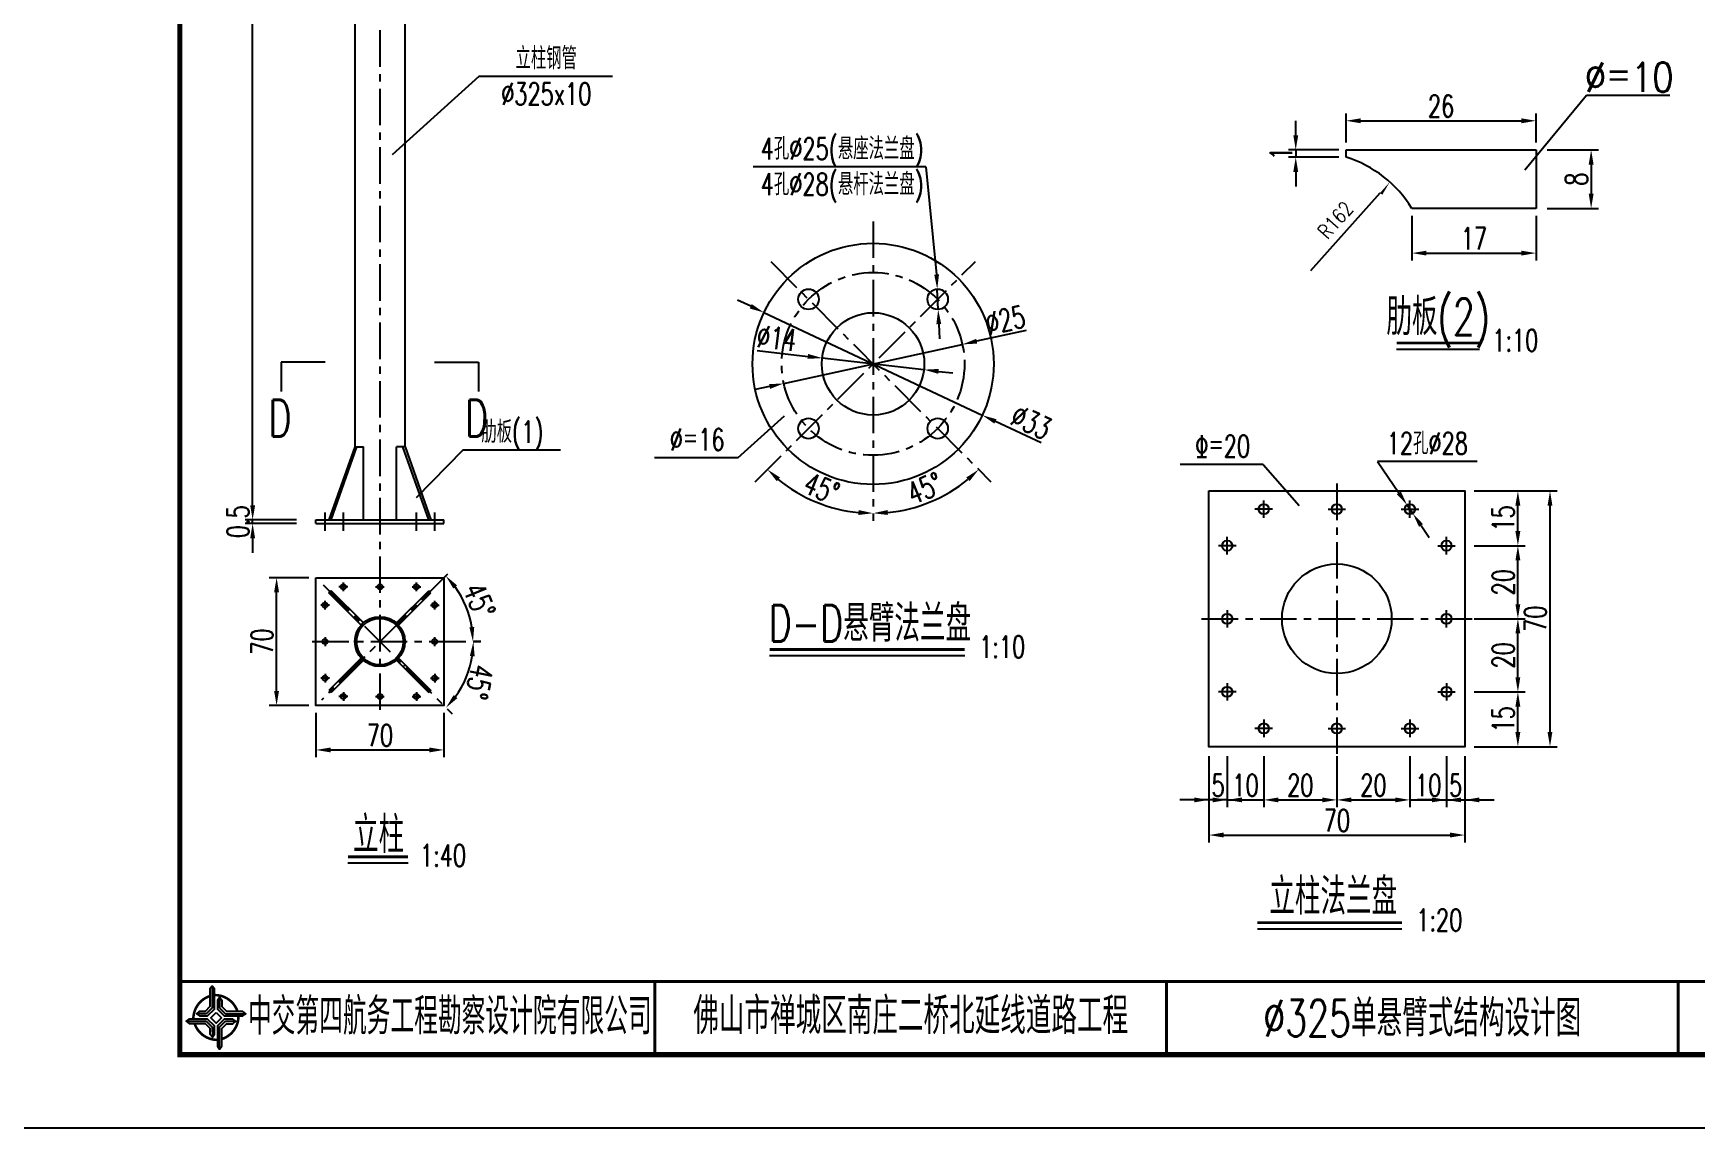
# Model space of a CAD drawing. Extents: x 4349 to 271026, y -15323 to -8945.
# Drawn here: x 4936.9 to 5164.3, y -9659.9 to -9510.1 of the extents above; entities that cross this region are included whole.
import ezdxf
from ezdxf.enums import TextEntityAlignment as Align

# ---------------------------------------------------------------- set-up
doc = ezdxf.new("R2010")
doc.units = 0
doc.header["$LTSCALE"] = 2
doc.header["$PDMODE"] = 32
doc.header["$PDSIZE"] = 0.3
doc.linetypes.add('CENTERX2', pattern=[4, 2.5, -0.5, 0.5, -0.5])
doc.layers.get('0').update_dxf_attribs({"linetype": 'CONTINUOUS'})
doc.layers.get('DEFPOINTS').update_dxf_attribs({"linetype": 'CONTINUOUS'})
for name, color, linetype in [('中线', 2, 'CENTERX2'), ('图框', 7, 'CONTINUOUS'), ('尺寸标注', 4, 'CONTINUOUS'), ('文字', 7, 'CONTINUOUS'), ('文字符号', 7, 'CONTINUOUS'), ('结构1', 1, 'CONTINUOUS'), ('结构2', 7, 'CONTINUOUS')]:
    doc.layers.add(name, color=color, linetype=linetype)
doc.styles.get("Standard").update_dxf_attribs({"font": 'simplex1.shx', "width": 0.7, "bigfont": 'hztxt.shx'})
doc.styles.add('TEXT', font='romans__.shx', dxfattribs={"width": 0.8, "bigfont": 'hztxt.shx'})
doc.dimstyles.new('1：10', dxfattribs={"dimtxt": 3, "dimasz": 2, "dimexe": 1, "dimexo": 1, "dimgap": 0.5, "dimtad": 1, "dimrnd": 0.0095, "dimdsep": 46, "dimtxsty": 'Standard', "dimcen": 0.09, "dimclrd": 256, "dimclre": 256, "dimadec": 0, "dimazin": 0, "dimtfac": 1, "dimtix": 1, "dimtmove": 2, "dimatfit": 3, "dimfxl": 0, "dimtolj": 1, "dimtzin": 0, "dimarcsym": 0})
doc.dimstyles.new('1：20', dxfattribs={"dimtxt": 3, "dimasz": 2, "dimexe": 1, "dimexo": 1, "dimgap": 0.5, "dimtad": 1, "dimlfac": 2, "dimrnd": 0.0095, "dimdsep": 46, "dimtxsty": 'Standard', "dimcen": 0.09, "dimclrd": 256, "dimclre": 256, "dimclrt": 256, "dimadec": 0, "dimazin": 0, "dimtfac": 1, "dimtix": 1, "dimtmove": 2, "dimatfit": 3, "dimfxl": 0, "dimtolj": 1, "dimtzin": 0, "dimarcsym": 0})

# ---------------------------------------------------------------- blocks, each defined once
blk = doc.blocks.new('series')
at = {"width": 0.75}
for tag, height, p in [('页码', 4, (-35, -19)), ('图名', 5, (-220, -282)), ('图号', 5, (-20, -282))]:
    blk.add_attdef(tag, text='', height=height, dxfattribs=at).set_placement(p, align=Align.MIDDLE_CENTER)
blk = doc.blocks.new('tb')
at = {"lineweight": -3}
h = blk.add_hatch(color=256, dxfattribs=at)
h.paths.add_polyline_path([(-1.23, -0.13), (-3.78, -0.14), (-4.14, -0.41), (-1.4, -0.44), (-0.56, -1.24), (-0.54, -2.62), (-0.27, -2.2), (-0.26, -1.06)])
h.paths.add_polyline_path([(0.13, -1.08), (0.14, -3.86), (0.41, -4.26), (0.44, -1.24), (1.25, -0.43), (2.66, -0.43), (2.26, -0.16), (1.07, -0.15)])
h.paths.add_polyline_path([(1.08, 0.3), (3.62, 0.3), (4.02, 0.56), (1.25, 0.57), (0.43, 1.39), (0.43, 2.8), (0.16, 2.41), (0.15, 1.24)])
h.paths.add_polyline_path([(-0.28, 1.21), (-0.28, 3.99), (-0.56, 4.39), (-0.57, 1.41), (-1.38, 0.6), (-2.74, 0.56), (-2.33, 0.3), (-1.2, 0.29)])
for p, q in [((-0.56, 4.39), (-0.57, 1.41)), ((0.43, 2.8), (0.43, 1.39)), ((-1.38, 0.6), (-2.74, 0.56)), ((-0.57, 1.41), (-1.38, 0.6)), ((0.43, 1.39), (1.25, 0.57)), ((1.25, 0.57), (4.02, 0.56)), ((-4.14, -0.41), (-1.4, -0.44)), ((-1.4, -0.44), (-0.56, -1.24)), ((-0.56, -1.24), (-0.54, -2.62)), ((0.41, -4.26), (0.44, -1.24)), ((0.44, -1.24), (1.25, -0.43)), ((1.25, -0.43), (2.66, -0.43))]:
    blk.add_line(p, q, dxfattribs=at)
at = {"lineweight": -3, "const_width": 0.35, "flags": 128}
for points in [[(-0.9, 3.02, 0.324167), (-3.16, -0.14)], [(2.88, 0.92, 0.324403), (-0.24, 3.15)], [(0.75, -2.86, 0.325418), (3.02, 0.26)], [(-2.98, -0.76, 0.322976), (0.14, -2.98)]]:
    blk.add_lwpolyline(points, format="xyb", dxfattribs=at)
at = {"lineweight": -3, "flags": 128}
for points in [[(-0.9, 3.99), (-0.9, 1.58), (-1.53, 0.91), (-2.34, 0.91), (-2.74, 0.56), (-2.33, 0.3), (-1.2, 0.29), (-0.28, 1.21), (-0.28, 3.99), (-0.56, 4.39)], [(3.62, 0.92), (1.43, 0.92), (0.77, 1.54), (0.77, 2.38), (0.43, 2.8), (0.16, 2.41), (0.15, 1.24), (1.08, 0.3), (3.62, 0.3), (4.02, 0.56)], [(-0.04, 0.77), (0.68, 0.04), (-0.04, -0.69), (-0.77, 0.05)], [(-3.73, -0.76), (-1.54, -0.76), (-0.89, -1.39), (-0.89, -2.21), (-0.54, -2.62), (-0.27, -2.2), (-0.26, -1.06), (-1.23, -0.13), (-3.78, -0.14), (-4.14, -0.41)], [(0.75, -3.85), (0.75, -1.43), (1.4, -0.78), (2.26, -0.78), (2.66, -0.43), (2.26, -0.16), (1.07, -0.15), (0.13, -1.08), (0.14, -3.86), (0.41, -4.26)]]:
    blk.add_lwpolyline(points, close=True, dxfattribs=at)
blk = doc.blocks.new('*D193')
at = {"layer": 'DEFPOINTS', "color": 0, "linetype": 'Continuous'}
for p in [(5036.85, -9548.33), (5066.71, -9562.38)]:
    blk.add_point(p, dxfattribs=at)
at = {"layer": '尺寸标注', "linetype": 'Continuous', "lineweight": -2}
for p, q in [((5035.04, -9547.48), (5033.23, -9546.63)), ((5036.85, -9548.33), (5066.71, -9562.38)), ((5074.78, -9566.18), (5068.52, -9563.23))]:
    blk.add_line(p, q, dxfattribs=at)
at = {"layer": '尺寸标注', "linetype": 'Continuous'}
for points in [[(5035.18, -9547.18), (5034.9, -9547.78), (5036.85, -9548.33)], [(5068.66, -9562.93), (5068.38, -9563.53), (5066.71, -9562.38)]]:
    blk.add_solid(points, dxfattribs=at)
at = {"layer": '尺寸标注', "color": 0, "linetype": 'Continuous', "insert": (5073.41, -9563.32), "char_height": 3, "attachment_point": 5, "rotation": 334.8082}
blk.add_mtext('\\A1;∅33', dxfattribs=at)
blk = doc.blocks.new('*D194')
at = {"layer": 'DEFPOINTS', "color": 0, "linetype": 'Continuous'}
for p in [(5063.99, -9552.69), (5039.57, -9558.03)]:
    blk.add_point(p, dxfattribs=at)
at = {"layer": '尺寸标注', "linetype": 'Continuous', "lineweight": -2}
for p, q in [((5072.71, -9550.78), (5065.95, -9552.26)), ((5039.57, -9558.03), (5063.99, -9552.69)), ((5037.62, -9558.45), (5035.66, -9558.88))]:
    blk.add_line(p, q, dxfattribs=at)
at = {"layer": '尺寸标注', "linetype": 'Continuous'}
for points in [[(5065.88, -9551.93), (5066.02, -9552.58), (5063.99, -9552.69)], [(5037.55, -9558.13), (5037.69, -9558.78), (5039.57, -9558.03)]]:
    blk.add_solid(points, dxfattribs=at)
at = {"layer": '尺寸标注', "color": 0, "linetype": 'Continuous', "insert": (5069.88, -9549.35), "char_height": 3, "attachment_point": 5, "rotation": 12.336}
blk.add_mtext('\\A1;∅25', dxfattribs=at)
blk = doc.blocks.new('*D195')
at = {"layer": 'DEFPOINTS', "color": 0, "linetype": 'Continuous'}
for p in [(5044.83, -9554.56), (5058.74, -9556.15)]:
    blk.add_point(p, dxfattribs=at)
at = {"layer": '尺寸标注', "linetype": 'Continuous', "lineweight": -2}
for p, q in [((5035.9, -9553.54), (5042.84, -9554.33)), ((5058.74, -9556.15), (5044.83, -9554.56)), ((5060.72, -9556.38), (5062.71, -9556.6))]:
    blk.add_line(p, q, dxfattribs=at)
at = {"layer": '尺寸标注', "linetype": 'Continuous'}
for points in [[(5042.88, -9554), (5042.8, -9554.67), (5044.83, -9554.56)], [(5060.76, -9556.05), (5060.69, -9556.71), (5058.74, -9556.15)]]:
    blk.add_solid(points, dxfattribs=at)
at = {"layer": '尺寸标注', "color": 0, "linetype": 'Continuous', "insert": (5038.6, -9551.84), "char_height": 3, "attachment_point": 5, "rotation": 353.4851}
blk.add_mtext('\\A1;∅14', dxfattribs=at)
blk = doc.blocks.new('*D196')
at = {"layer": 'DEFPOINTS', "color": 0, "linetype": 'Continuous'}
for p in [(5051.78, -9535.86), (5037.78, -9541.35), (5067.9, -9571.48), (5051.78, -9576.86), (5057.07, -9575.1)]:
    blk.add_point(p, dxfattribs=at)
at = {"layer": '尺寸标注', "linetype": 'Continuous', "lineweight": -2}
blk.add_arc((5051.78, -9555.36), 20.44, 275.6095, 309.3905, dxfattribs=at)
at = {"layer": '尺寸标注', "linetype": 'Continuous'}
for points in [[(5064.53, -9570.9), (5064.98, -9571.4), (5066.23, -9569.81)], [(5053.8, -9576.03), (5053.76, -9575.36), (5051.78, -9575.79)]]:
    blk.add_solid(points, dxfattribs=at)
at = {"layer": '尺寸标注', "color": 0, "linetype": 'Continuous', "insert": (5058.84, -9572.39), "char_height": 3, "attachment_point": 5, "rotation": 22.5}
blk.add_mtext('\\A1;45°', dxfattribs=at)
blk = doc.blocks.new('*D197')
at = {"layer": 'DEFPOINTS', "color": 0, "linetype": 'Continuous'}
for p in [(5051.78, -9535.86), (5065.78, -9541.35), (5035.66, -9571.48), (5041.56, -9573.05), (5051.78, -9576.86)]:
    blk.add_point(p, dxfattribs=at)
at = {"layer": '尺寸标注', "linetype": 'Continuous', "lineweight": -2}
blk.add_arc((5051.78, -9555.36), 20.44, 230.6095, 264.3905, dxfattribs=at)
at = {"layer": '尺寸标注', "linetype": 'Continuous'}
for points in [[(5038.59, -9571.4), (5039.04, -9570.9), (5037.33, -9569.81)], [(5049.8, -9575.36), (5049.77, -9576.03), (5051.78, -9575.79)]]:
    blk.add_solid(points, dxfattribs=at)
at = {"layer": '尺寸标注', "color": 0, "linetype": 'Continuous', "insert": (5044.73, -9572.39), "char_height": 3, "attachment_point": 5, "rotation": 337.5}
blk.add_mtext('\\A1;45°', dxfattribs=at)
blk = doc.blocks.new('*D198')
at = {"layer": 'DEFPOINTS', "color": 0, "linetype": 'Continuous'}
for p in [(5097.74, -9600.24), (5100.24, -9600.24), (5097.74, -9615.02)]:
    blk.add_point(p, dxfattribs=at)
at = {"layer": '尺寸标注', "linetype": 'Continuous', "lineweight": -2}
for p, q in [((5097.74, -9609.02), (5097.74, -9616.02)), ((5100.24, -9609.02), (5100.24, -9616.02)), ((5095.74, -9615.02), (5093.74, -9615.02)), ((5100.24, -9615.02), (5097.74, -9615.02)), ((5102.24, -9615.02), (5104.24, -9615.02))]:
    blk.add_line(p, q, dxfattribs=at)
at = {"layer": '尺寸标注', "linetype": 'Continuous'}
for points in [[(5095.74, -9614.69), (5095.74, -9615.35), (5097.74, -9615.02)], [(5102.24, -9614.69), (5102.24, -9615.35), (5100.24, -9615.02)]]:
    blk.add_solid(points, dxfattribs=at)
at = {"layer": '尺寸标注', "linetype": 'Continuous', "insert": (5098.99, -9613.02), "char_height": 3, "attachment_point": 5}
blk.add_mtext('\\A1;5', dxfattribs=at)
blk = doc.blocks.new('*D199')
at = {"layer": 'DEFPOINTS', "color": 0, "linetype": 'Continuous'}
for p in [(5100.24, -9600.24), (5105.24, -9605.24), (5105.24, -9615.02)]:
    blk.add_point(p, dxfattribs=at)
at = {"layer": '尺寸标注', "linetype": 'Continuous', "lineweight": -2}
for p, q in [((5100.24, -9609.02), (5100.24, -9616.02)), ((5105.24, -9609.02), (5105.24, -9616.02)), ((5098.24, -9615.02), (5096.24, -9615.02)), ((5100.24, -9615.02), (5105.24, -9615.02)), ((5107.24, -9615.02), (5109.24, -9615.02))]:
    blk.add_line(p, q, dxfattribs=at)
at = {"layer": '尺寸标注', "linetype": 'Continuous'}
for points in [[(5098.24, -9614.69), (5098.24, -9615.35), (5100.24, -9615.02)], [(5107.24, -9614.69), (5107.24, -9615.35), (5105.24, -9615.02)]]:
    blk.add_solid(points, dxfattribs=at)
at = {"layer": '尺寸标注', "linetype": 'Continuous', "insert": (5102.74, -9613.02), "char_height": 3, "attachment_point": 5}
blk.add_mtext('\\A1;10', dxfattribs=at)
blk = doc.blocks.new('*D200')
at = {"layer": 'DEFPOINTS', "color": 0, "linetype": 'Continuous'}
for p in [(5105.24, -9605.24), (5115.24, -9605.24), (5115.24, -9615.02)]:
    blk.add_point(p, dxfattribs=at)
at = {"layer": '尺寸标注', "linetype": 'Continuous', "lineweight": -2}
for p, q in [((5105.24, -9609.02), (5105.24, -9616.02)), ((5115.24, -9609.02), (5115.24, -9616.02)), ((5107.24, -9615.02), (5113.24, -9615.02))]:
    blk.add_line(p, q, dxfattribs=at)
at = {"layer": '尺寸标注', "linetype": 'Continuous'}
for points in [[(5107.24, -9614.69), (5107.24, -9615.35), (5105.24, -9615.02)], [(5113.24, -9614.69), (5113.24, -9615.35), (5115.24, -9615.02)]]:
    blk.add_solid(points, dxfattribs=at)
at = {"layer": '尺寸标注', "linetype": 'Continuous', "insert": (5110.24, -9613.02), "char_height": 3, "attachment_point": 5}
blk.add_mtext('\\A1;20', dxfattribs=at)
blk = doc.blocks.new('*D201')
at = {"layer": 'DEFPOINTS', "color": 0, "linetype": 'Continuous'}
for p in [(5115.24, -9605.24), (5125.24, -9605.24), (5125.24, -9615.02)]:
    blk.add_point(p, dxfattribs=at)
at = {"layer": '尺寸标注', "linetype": 'Continuous', "lineweight": -2}
for p, q in [((5115.24, -9609.02), (5115.24, -9616.02)), ((5125.24, -9609.02), (5125.24, -9616.02)), ((5117.24, -9615.02), (5123.24, -9615.02))]:
    blk.add_line(p, q, dxfattribs=at)
at = {"layer": '尺寸标注', "linetype": 'Continuous'}
for points in [[(5117.24, -9614.69), (5117.24, -9615.35), (5115.24, -9615.02)], [(5123.24, -9614.69), (5123.24, -9615.35), (5125.24, -9615.02)]]:
    blk.add_solid(points, dxfattribs=at)
at = {"layer": '尺寸标注', "linetype": 'Continuous', "insert": (5120.24, -9613.02), "char_height": 3, "attachment_point": 5}
blk.add_mtext('\\A1;20', dxfattribs=at)
blk = doc.blocks.new('*D202')
at = {"layer": 'DEFPOINTS', "color": 0, "linetype": 'Continuous'}
for p in [(5130.24, -9600.24), (5125.24, -9605.24), (5130.24, -9615.02)]:
    blk.add_point(p, dxfattribs=at)
at = {"layer": '尺寸标注', "linetype": 'Continuous', "lineweight": -2}
for p, q in [((5125.24, -9609.02), (5125.24, -9616.02)), ((5130.24, -9609.02), (5130.24, -9616.02)), ((5123.24, -9615.02), (5121.24, -9615.02)), ((5125.24, -9615.02), (5130.24, -9615.02)), ((5132.24, -9615.02), (5134.24, -9615.02))]:
    blk.add_line(p, q, dxfattribs=at)
at = {"layer": '尺寸标注', "linetype": 'Continuous'}
for points in [[(5123.24, -9614.69), (5123.24, -9615.35), (5125.24, -9615.02)], [(5132.24, -9614.69), (5132.24, -9615.35), (5130.24, -9615.02)]]:
    blk.add_solid(points, dxfattribs=at)
at = {"layer": '尺寸标注', "linetype": 'Continuous', "insert": (5127.74, -9613.02), "char_height": 3, "attachment_point": 5}
blk.add_mtext('\\A1;10', dxfattribs=at)
blk = doc.blocks.new('*D203')
at = {"layer": 'DEFPOINTS', "color": 0, "linetype": 'Continuous'}
for p in [(5130.24, -9600.24), (5132.74, -9600.24), (5132.74, -9615.02)]:
    blk.add_point(p, dxfattribs=at)
at = {"layer": '尺寸标注', "linetype": 'Continuous', "lineweight": -2}
for p, q in [((5130.24, -9609.02), (5130.24, -9616.02)), ((5132.74, -9609.02), (5132.74, -9616.02)), ((5128.24, -9615.02), (5126.24, -9615.02)), ((5130.24, -9615.02), (5132.74, -9615.02)), ((5134.74, -9615.02), (5136.74, -9615.02))]:
    blk.add_line(p, q, dxfattribs=at)
at = {"layer": '尺寸标注', "linetype": 'Continuous'}
for points in [[(5128.24, -9614.69), (5128.24, -9615.35), (5130.24, -9615.02)], [(5134.74, -9614.69), (5134.74, -9615.35), (5132.74, -9615.02)]]:
    blk.add_solid(points, dxfattribs=at)
at = {"layer": '尺寸标注', "linetype": 'Continuous', "insert": (5131.49, -9613.02), "char_height": 3, "attachment_point": 5}
blk.add_mtext('\\A1;5', dxfattribs=at)
blk = doc.blocks.new('*D204')
at = {"layer": 'DEFPOINTS', "color": 0, "linetype": 'Continuous'}
for p in [(5097.74, -9607.74), (5132.74, -9607.74), (5132.74, -9619.83)]:
    blk.add_point(p, dxfattribs=at)
at = {"layer": '尺寸标注', "linetype": 'Continuous', "lineweight": -2}
for p, q in [((5097.74, -9613.83), (5097.74, -9620.83)), ((5132.74, -9613.83), (5132.74, -9620.83)), ((5099.74, -9619.83), (5130.74, -9619.83))]:
    blk.add_line(p, q, dxfattribs=at)
at = {"layer": '尺寸标注', "linetype": 'Continuous'}
for points in [[(5099.74, -9619.49), (5099.74, -9620.16), (5097.74, -9619.83)], [(5130.74, -9619.49), (5130.74, -9620.16), (5132.74, -9619.83)]]:
    blk.add_solid(points, dxfattribs=at)
at = {"layer": '尺寸标注', "linetype": 'Continuous', "insert": (5115.24, -9617.83), "char_height": 3, "attachment_point": 5}
blk.add_mtext('\\A1;70', dxfattribs=at)
blk = doc.blocks.new('*D205')
at = {"layer": 'DEFPOINTS', "color": 0, "linetype": 'Continuous'}
for p in [(5130.24, -9600.24), (5140.01, -9600.24), (5132.74, -9607.74)]:
    blk.add_point(p, dxfattribs=at)
at = {"layer": '尺寸标注', "linetype": 'Continuous', "lineweight": -2}
for p, q in [((5134.01, -9600.24), (5141.01, -9600.24)), ((5140.01, -9605.74), (5140.01, -9602.24)), ((5134.01, -9607.74), (5141.01, -9607.74))]:
    blk.add_line(p, q, dxfattribs=at)
at = {"layer": '尺寸标注', "linetype": 'Continuous'}
for points in [[(5139.67, -9602.24), (5140.34, -9602.24), (5140.01, -9600.24)], [(5139.67, -9605.74), (5140.34, -9605.74), (5140.01, -9607.74)]]:
    blk.add_solid(points, dxfattribs=at)
at = {"layer": '尺寸标注', "linetype": 'Continuous', "insert": (5138.01, -9603.99), "char_height": 3, "attachment_point": 5, "rotation": 90}
blk.add_mtext('\\A1;15', dxfattribs=at)
blk = doc.blocks.new('*D206')
at = {"layer": 'DEFPOINTS', "color": 0, "linetype": 'Continuous'}
for p in [(5130.24, -9590.24), (5140.01, -9590.24), (5130.24, -9600.24)]:
    blk.add_point(p, dxfattribs=at)
at = {"layer": '尺寸标注', "linetype": 'Continuous', "lineweight": -2}
for p, q in [((5134.01, -9590.24), (5141.01, -9590.24)), ((5140.01, -9598.24), (5140.01, -9592.24)), ((5134.01, -9600.24), (5141.01, -9600.24))]:
    blk.add_line(p, q, dxfattribs=at)
at = {"layer": '尺寸标注', "linetype": 'Continuous'}
for points in [[(5139.67, -9592.24), (5140.34, -9592.24), (5140.01, -9590.24)], [(5139.67, -9598.24), (5140.34, -9598.24), (5140.01, -9600.24)]]:
    blk.add_solid(points, dxfattribs=at)
at = {"layer": '尺寸标注', "linetype": 'Continuous', "insert": (5138.01, -9595.24), "char_height": 3, "attachment_point": 5, "rotation": 90}
blk.add_mtext('\\A1;20', dxfattribs=at)
blk = doc.blocks.new('*D207')
at = {"layer": 'DEFPOINTS', "color": 0, "linetype": 'Continuous'}
for p in [(5130.24, -9580.24), (5140.01, -9580.24), (5130.24, -9590.24)]:
    blk.add_point(p, dxfattribs=at)
at = {"layer": '尺寸标注', "linetype": 'Continuous', "lineweight": -2}
for p, q in [((5134.01, -9580.24), (5141.01, -9580.24)), ((5140.01, -9588.24), (5140.01, -9582.24)), ((5134.01, -9590.24), (5141.01, -9590.24))]:
    blk.add_line(p, q, dxfattribs=at)
at = {"layer": '尺寸标注', "linetype": 'Continuous'}
for points in [[(5139.67, -9582.24), (5140.34, -9582.24), (5140.01, -9580.24)], [(5139.67, -9588.24), (5140.34, -9588.24), (5140.01, -9590.24)]]:
    blk.add_solid(points, dxfattribs=at)
at = {"layer": '尺寸标注', "linetype": 'Continuous', "insert": (5138.01, -9585.24), "char_height": 3, "attachment_point": 5, "rotation": 90}
blk.add_mtext('\\A1;20', dxfattribs=at)
blk = doc.blocks.new('*D208')
at = {"layer": 'DEFPOINTS', "color": 0, "linetype": 'Continuous'}
for p in [(5130.24, -9572.74), (5140.01, -9572.74), (5130.24, -9580.24)]:
    blk.add_point(p, dxfattribs=at)
at = {"layer": '尺寸标注', "linetype": 'Continuous', "lineweight": -2}
for p, q in [((5134.01, -9572.74), (5141.01, -9572.74)), ((5140.01, -9578.24), (5140.01, -9574.74)), ((5134.01, -9580.24), (5141.01, -9580.24))]:
    blk.add_line(p, q, dxfattribs=at)
at = {"layer": '尺寸标注', "linetype": 'Continuous'}
for points in [[(5139.67, -9574.74), (5140.34, -9574.74), (5140.01, -9572.74)], [(5139.67, -9578.24), (5140.34, -9578.24), (5140.01, -9580.24)]]:
    blk.add_solid(points, dxfattribs=at)
at = {"layer": '尺寸标注', "linetype": 'Continuous', "insert": (5138.01, -9576.49), "char_height": 3, "attachment_point": 5, "rotation": 90}
blk.add_mtext('\\A1;15', dxfattribs=at)
blk = doc.blocks.new('*D209')
at = {"layer": 'DEFPOINTS', "color": 0, "linetype": 'Continuous'}
for p in [(5132.74, -9572.74), (5132.74, -9607.74), (5144.4, -9607.74)]:
    blk.add_point(p, dxfattribs=at)
at = {"layer": '尺寸标注', "linetype": 'Continuous', "lineweight": -2}
for p, q in [((5138.4, -9572.74), (5145.4, -9572.74)), ((5144.4, -9574.74), (5144.4, -9605.74)), ((5138.4, -9607.74), (5145.4, -9607.74))]:
    blk.add_line(p, q, dxfattribs=at)
at = {"layer": '尺寸标注', "linetype": 'Continuous'}
for points in [[(5144.07, -9574.74), (5144.73, -9574.74), (5144.4, -9572.74)], [(5144.07, -9605.74), (5144.73, -9605.74), (5144.4, -9607.74)]]:
    blk.add_solid(points, dxfattribs=at)
at = {"layer": '尺寸标注', "linetype": 'Continuous', "insert": (5142.4, -9590.24), "char_height": 3, "attachment_point": 5, "rotation": 90}
blk.add_mtext('\\A1;70', dxfattribs=at)
blk = doc.blocks.new('*D210')
at = {"layer": 'DEFPOINTS', "color": 0, "linetype": 'Continuous'}
for p in [(4975.55, -9602.11), (4993.05, -9602.11), (4993.05, -9608.18)]:
    blk.add_point(p, dxfattribs=at)
at = {"layer": '尺寸标注', "linetype": 'Continuous', "lineweight": -2}
for p, q in [((4975.55, -9603.11), (4975.55, -9609.18)), ((4993.05, -9603.11), (4993.05, -9609.18)), ((4977.55, -9608.18), (4991.05, -9608.18))]:
    blk.add_line(p, q, dxfattribs=at)
at = {"layer": '尺寸标注', "linetype": 'Continuous'}
for points in [[(4977.55, -9607.85), (4977.55, -9608.52), (4975.55, -9608.18)], [(4991.05, -9607.85), (4991.05, -9608.52), (4993.05, -9608.18)]]:
    blk.add_solid(points, dxfattribs=at)
at = {"layer": '尺寸标注', "color": 0, "linetype": 'Continuous', "insert": (4984.3, -9606.18), "char_height": 3, "attachment_point": 5}
blk.add_mtext('\\A1;70', dxfattribs=at)
blk = doc.blocks.new('*D211')
at = {"layer": 'DEFPOINTS', "color": 0, "linetype": 'Continuous'}
for p in [(4970.16, -9584.61), (4975.55, -9584.61), (4975.55, -9602.11)]:
    blk.add_point(p, dxfattribs=at)
at = {"layer": '尺寸标注', "linetype": 'Continuous', "lineweight": -2}
for p, q in [((4974.55, -9584.61), (4969.16, -9584.61)), ((4970.16, -9600.11), (4970.16, -9586.61)), ((4974.55, -9602.11), (4969.16, -9602.11))]:
    blk.add_line(p, q, dxfattribs=at)
at = {"layer": '尺寸标注', "linetype": 'Continuous'}
for points in [[(4969.82, -9586.61), (4970.49, -9586.61), (4970.16, -9584.61)], [(4969.82, -9600.11), (4970.49, -9600.11), (4970.16, -9602.11)]]:
    blk.add_solid(points, dxfattribs=at)
at = {"layer": '尺寸标注', "color": 0, "linetype": 'Continuous', "insert": (4968.16, -9593.36), "char_height": 3, "attachment_point": 5, "rotation": 90}
blk.add_mtext('\\A1;70', dxfattribs=at)
blk = doc.blocks.new('*D212')
at = {"layer": 'DEFPOINTS', "color": 0, "linetype": 'Continuous'}
for p in [(4966.88, -9576.71), (4975.55, -9576.71), (4975.55, -9577.21)]:
    blk.add_point(p, dxfattribs=at)
at = {"layer": '尺寸标注', "linetype": 'Continuous', "lineweight": -2}
for p, q in [((4966.88, -9574.71), (4966.88, -9572.71)), ((4972.88, -9576.71), (4965.88, -9576.71)), ((4966.88, -9577.21), (4966.88, -9576.71)), ((4972.88, -9577.21), (4965.88, -9577.21)), ((4966.88, -9579.21), (4966.88, -9581.21))]:
    blk.add_line(p, q, dxfattribs=at)
at = {"layer": '尺寸标注', "linetype": 'Continuous'}
for points in [[(4966.55, -9574.71), (4967.22, -9574.71), (4966.88, -9576.71)], [(4966.55, -9579.21), (4967.22, -9579.21), (4966.88, -9577.21)]]:
    blk.add_solid(points, dxfattribs=at)
at = {"layer": '尺寸标注', "color": 0, "linetype": 'Continuous', "insert": (4964.88, -9576.96), "char_height": 3, "attachment_point": 5, "rotation": 90}
blk.add_mtext('\\A1;0.5', dxfattribs=at)
blk = doc.blocks.new('*D213')
at = {"layer": 'DEFPOINTS', "color": 0, "linetype": 'Continuous'}
for p in [(4966.88, -9394.21), (4980.88, -9394.21), (4966.88, -9576.71)]:
    blk.add_point(p, dxfattribs=at)
at = {"layer": '尺寸标注', "linetype": 'Continuous', "lineweight": -2}
for p, q in [((4972.88, -9394.21), (4965.88, -9394.21)), ((4966.88, -9574.71), (4966.88, -9396.21)), ((4966.88, -9576.71), (4965.88, -9576.71))]:
    blk.add_line(p, q, dxfattribs=at)
at = {"layer": '尺寸标注', "linetype": 'Continuous'}
for points in [[(4966.55, -9396.21), (4967.22, -9396.21), (4966.88, -9394.21)], [(4966.55, -9574.71), (4967.22, -9574.71), (4966.88, -9576.71)]]:
    blk.add_solid(points, dxfattribs=at)
at = {"layer": '尺寸标注', "color": 0, "linetype": 'Continuous', "insert": (4964.88, -9485.46), "char_height": 3, "attachment_point": 5, "rotation": 90}
blk.add_mtext('\\A1;H', dxfattribs=at)
blk = doc.blocks.new('DIM')
at = {"color": 4}
blk.add_lwpolyline([(-1, -0.1, 0.2, 0, 0), (0, 0, 0, 0, 0)], format="xyseb", dxfattribs=at)
blk = doc.blocks.new('*D177')
at = {"layer": 'DEFPOINTS', "color": 0, "linetype": 'Continuous'}
for p in [(5142.5, -9522.09), (5116.5, -9526.08), (5142.5, -9526.08)]:
    blk.add_point(p, dxfattribs=at)
at = {"layer": '尺寸标注', "linetype": 'Continuous', "lineweight": -2}
for p, q in [((5116.5, -9525.08), (5116.5, -9521.09)), ((5118.5, -9522.09), (5140.5, -9522.09)), ((5142.5, -9525.08), (5142.5, -9521.09))]:
    blk.add_line(p, q, dxfattribs=at)
at = {"layer": '尺寸标注', "linetype": 'Continuous'}
for points in [[(5118.5, -9521.76), (5118.5, -9522.43), (5116.5, -9522.09)], [(5140.5, -9521.76), (5140.5, -9522.43), (5142.5, -9522.09)]]:
    blk.add_solid(points, dxfattribs=at)
at = {"layer": '尺寸标注', "color": 0, "linetype": 'Continuous', "insert": (5129.5, -9520.09), "char_height": 3, "attachment_point": 5}
blk.add_mtext('\\A1;26', dxfattribs=at)
blk = doc.blocks.new('*D178')
at = {"layer": 'DEFPOINTS', "color": 0, "linetype": 'Continuous'}
for p in [(5142.5, -9526.08), (5142.5, -9534.08), (5150.03, -9534.08)]:
    blk.add_point(p, dxfattribs=at)
at = {"layer": '尺寸标注', "linetype": 'Continuous', "lineweight": -2}
for p, q in [((5144.03, -9526.08), (5151.03, -9526.08)), ((5150.03, -9528.08), (5150.03, -9532.08)), ((5144.03, -9534.08), (5151.03, -9534.08))]:
    blk.add_line(p, q, dxfattribs=at)
at = {"layer": '尺寸标注', "linetype": 'Continuous'}
for points in [[(5149.7, -9528.08), (5150.37, -9528.08), (5150.03, -9526.08)], [(5149.7, -9532.08), (5150.37, -9532.08), (5150.03, -9534.08)]]:
    blk.add_solid(points, dxfattribs=at)
at = {"layer": '尺寸标注', "color": 0, "linetype": 'Continuous', "insert": (5148.03, -9530.08), "char_height": 3, "attachment_point": 5, "rotation": 90}
blk.add_mtext('\\A1;8', dxfattribs=at)
blk = doc.blocks.new('*D179')
at = {"layer": 'DEFPOINTS', "color": 0, "linetype": 'Continuous'}
for p in [(5125.5, -9534.08), (5142.5, -9534.08), (5142.5, -9540.2)]:
    blk.add_point(p, dxfattribs=at)
at = {"layer": '尺寸标注', "linetype": 'Continuous', "lineweight": -2}
for p, q in [((5125.5, -9535.08), (5125.5, -9541.2)), ((5142.5, -9535.08), (5142.5, -9541.2)), ((5127.5, -9540.2), (5140.5, -9540.2))]:
    blk.add_line(p, q, dxfattribs=at)
at = {"layer": '尺寸标注', "linetype": 'Continuous'}
for points in [[(5127.5, -9539.87), (5127.5, -9540.53), (5125.5, -9540.2)], [(5140.5, -9539.87), (5140.5, -9540.53), (5142.5, -9540.2)]]:
    blk.add_solid(points, dxfattribs=at)
at = {"layer": '尺寸标注', "color": 0, "linetype": 'Continuous', "insert": (5134, -9538.2), "char_height": 3, "attachment_point": 5}
blk.add_mtext('\\A1;17', dxfattribs=at)
blk = doc.blocks.new('*D180')
at = {"layer": 'DEFPOINTS', "color": 0, "linetype": 'Continuous'}
for p in [(5116.5, -9526.08), (5109.61, -9527.08), (5116.5, -9527.08)]:
    blk.add_point(p, dxfattribs=at)
at = {"layer": '尺寸标注', "linetype": 'Continuous', "lineweight": -2}
for p, q in [((5109.61, -9524.08), (5109.61, -9522.08)), ((5115.5, -9526.08), (5108.61, -9526.08)), ((5109.61, -9526.08), (5109.61, -9527.08)), ((5115.5, -9527.08), (5108.61, -9527.08)), ((5109.61, -9529.08), (5109.61, -9531.08))]:
    blk.add_line(p, q, dxfattribs=at)
at = {"layer": '尺寸标注', "linetype": 'Continuous'}
for points in [[(5109.28, -9524.08), (5109.95, -9524.08), (5109.61, -9526.08)], [(5109.28, -9529.08), (5109.95, -9529.08), (5109.61, -9527.08)]]:
    blk.add_solid(points, dxfattribs=at)
at = {"layer": '尺寸标注', "color": 0, "linetype": 'Continuous', "insert": (5107.61, -9526.58), "char_height": 3, "attachment_point": 5, "rotation": 90}
blk.add_mtext('\\A1;1', dxfattribs=at)
blk = doc.blocks.new('12345')
at = {"layer": '图框'}
blk.add_lwpolyline([(4926.93, -9362.88), (4926.93, -9065.88), (4506.93, -9065.88), (4506.93, -9362.88)], close=True, dxfattribs=at)

msp = doc.modelspace()

# ---------------------------------------------------------------- linework, layer by layer
at = {"layer": '中线'}
for p, q in [((4984.29655, -9389.70759), (4984.29655, -9603.62622)), ((5051.78232, -9535.85571), (5051.78232, -9576.85571)), ((5035.66028, -9571.47774), (5065.78303, -9541.35499)), ((5037.7816, -9541.35499), (5067.90435, -9571.47774)), ((5115.23685, -9571.73604), (5115.23685, -9608.73604)), ((5105.23685, -9576.43724), (5105.23685, -9574.03484)), ((5125.23685, -9576.43724), (5125.23685, -9574.03484)), ((4976.79655, -9578.20806), (4976.79655, -9575.70806)), ((4979.29655, -9578.20806), (4979.29655, -9575.70806)), ((4989.29655, -9578.20806), (4989.29655, -9575.70806)), ((4991.79655, -9578.20806), (4991.79655, -9575.70806)), ((5106.43805, -9575.23604), (5104.03565, -9575.23604)), ((5114.03565, -9575.23604), (5116.43805, -9575.23604)), ((5124.03565, -9575.23604), (5126.43805, -9575.23604)), ((5100.23685, -9581.43724), (5100.23685, -9579.03484)), ((5130.23685, -9581.43724), (5130.23685, -9579.03484)), ((5101.43805, -9580.23604), (5099.03565, -9580.23604)), ((5129.03565, -9580.23604), (5131.43805, -9580.23604)), ((4993.52877, -9584.13036), (4976.28602, -9601.37311)), ((4976.51838, -9585.5844), (4994.19605, -9603.26207)), ((4979.89715, -9585.86257), (4978.69595, -9585.86257)), ((4979.29655, -9586.46317), (4979.29655, -9585.26197)), ((4983.69595, -9585.86257), (4984.89715, -9585.86257)), ((4988.69595, -9585.86257), (4989.89715, -9585.86257)), ((4989.29655, -9586.46317), (4989.29655, -9585.26197)), ((4977.39715, -9588.36257), (4976.19595, -9588.36257)), ((4976.79655, -9588.96317), (4976.79655, -9587.76197)), ((4991.19595, -9588.36257), (4992.39715, -9588.36257)), ((4991.79655, -9588.96317), (4991.79655, -9587.76197)), ((5096.73685, -9590.23604), (5133.73685, -9590.23604)), ((5100.23685, -9589.03484), (5100.23685, -9591.43724)), ((5130.23685, -9591.43724), (5130.23685, -9589.03484)), ((4976.79655, -9592.76197), (4976.79655, -9593.96317)), ((4991.79655, -9593.96317), (4991.79655, -9592.76197)), ((4975.04655, -9593.36257), (4998.54655, -9593.36257)), ((4977.39715, -9598.36257), (4976.19595, -9598.36257)), ((4976.79655, -9597.76197), (4976.79655, -9598.96317)), ((4991.19595, -9598.36257), (4992.39715, -9598.36257)), ((4991.79655, -9597.76197), (4991.79655, -9598.96317)), ((5100.23685, -9599.03484), (5100.23685, -9601.43724)), ((5130.23685, -9599.03484), (5130.23685, -9601.43724)), ((4979.89715, -9600.86257), (4978.69595, -9600.86257)), ((4979.29655, -9600.26197), (4979.29655, -9601.46317)), ((4983.69595, -9600.86257), (4984.89715, -9600.86257)), ((4988.69595, -9600.86257), (4989.89715, -9600.86257)), ((4989.29655, -9600.26197), (4989.29655, -9601.46317)), ((5101.43805, -9600.23604), (5099.03565, -9600.23604)), ((5129.03565, -9600.23604), (5131.43805, -9600.23604)), ((5105.23685, -9604.03484), (5105.23685, -9606.43724)), ((5125.23685, -9604.03484), (5125.23685, -9606.43724)), ((5106.43805, -9605.23604), (5104.03565, -9605.23604)), ((5114.03565, -9605.23604), (5116.43805, -9605.23604)), ((5124.03565, -9605.23604), (5126.43805, -9605.23604))]:
    msp.add_line(p, q, dxfattribs=at)
msp.add_circle((5051.78232, -9555.35571), 12.5, dxfattribs=at)
at = {"layer": '图框'}
for points, const_width in [([(5336.92857, -9372.88068), (4956.92857, -9372.88068), (4956.92858, -9649.88068), (5336.92858, -9649.88068), (5336.92857, -9372.88068)], 0.7), ([(4956.92858, -9639.88068), (5336.92858, -9639.88068)], 0.4), ([(5021.92858, -9639.88068), (5021.92858, -9649.88068)], 0.4), ([(5091.92858, -9649.88068), (5091.92858, -9639.88068)], 0.4), ([(5161.92858, -9649.88068), (5161.92858, -9639.88068)], 0.4)]:
    msp.add_lwpolyline(points, dxfattribs=dict(at, const_width=const_width))
at = {"layer": '尺寸标注', "color": 2}
for p, q in [((4997.81463, -9516.03786), (4985.98412, -9526.74674)), ((5016.10435, -9516.03786), (4997.81463, -9516.03786)), ((5058.9995, -9528.40577), (5035.34758, -9528.40577)), ((5058.9995, -9528.40577), (5060.47032, -9543.12022))]:
    msp.add_line(p, q, dxfattribs=at)
at = {"layer": '尺寸标注'}
msp.add_line((5111.6809, -9542.55719), (5121.15067, -9531.95532), dxfattribs=at)
at = {"layer": '尺寸标注', "linetype": 'Continuous'}
for p, q in [((5060.68326, -9547.91549), (5060.55905, -9545.11825)), ((5060.77199, -9549.91352), (5060.86071, -9551.91156)), ((5120.81363, -9568.72652), (5123.71938, -9573.00282)), ((5125.63027, -9575.81502), (5124.84343, -9574.65705)), ((5126.75432, -9577.46926), (5127.87838, -9579.12349)), ((4998.08603, -9593.36257), (4997.08603, -9593.36257))]:
    msp.add_line(p, q, dxfattribs=at)
for radius, start, end in [(12.73318, 9.0087209, 35.9912791), (12.78948, 323.9689844, 351.0310156)]:
    msp.add_arc((4984.29655, -9593.36257), radius, start, end, dxfattribs=at)
for points in [[(5060.80333, -9543.10543), (5060.13732, -9543.13501), (5060.55905, -9545.11825)], [(5061.10499, -9549.89874), (5060.43898, -9549.92831), (5060.68326, -9547.91549)], [(5123.99508, -9572.81547), (5123.44367, -9573.19016), (5124.84343, -9574.65705)], [(5127.03003, -9577.28191), (5126.47862, -9577.6566), (5125.63027, -9575.81502)], [(4994.34557, -9586.09623), (4994.85254, -9585.6633), (4993.30027, -9584.35885)], [(4997.20497, -9591.34257), (4996.54036, -9591.39493), (4997.02973, -9593.36257)], [(4996.59734, -9595.33039), (4997.26197, -9595.38251), (4997.08603, -9593.36257)], [(4994.8928, -9601.10219), (4994.38598, -9600.66909), (4993.34008, -9602.4061)]]:
    msp.add_solid(points, dxfattribs=at)
at = {"layer": '文字'}
for p, q in [((5123.41804, -9553.32761), (5134.73374, -9553.32761)), ((5037.61624, -9595.25891), (5064.32118, -9595.25891)), ((4979.91972, -9623.61972), (4988.15584, -9623.61972)), ((5104.37313, -9632.64338), (5124.13361, -9632.64338))]:
    msp.add_line(p, q, dxfattribs=at)
at = {"layer": '文字', "const_width": 0.4}
for points in [[(5123.41804, -9552.50342), (5134.73374, -9552.50342)], [(5037.61624, -9594.43471), (5064.32118, -9594.43471)], [(4979.91972, -9622.79553), (4988.15584, -9622.79553)], [(5104.37313, -9631.81919), (5124.13361, -9631.81919)]]:
    msp.add_lwpolyline(points, dxfattribs=at)
at = {"layer": '文字符号'}
for p, q in [((5149.40987, -9518.62793), (5140.94282, -9528.85378)), ((5160.79261, -9518.62793), (5149.40987, -9518.62793)), ((5033.25881, -9568.217), (5039.63763, -9562.46595)), ((4995.62279, -9567.1509), (4989.26712, -9573.68593)), ((5008.99599, -9567.1509), (4995.62279, -9567.1509)), ((5033.25881, -9568.217), (5021.87607, -9568.217)), ((5105.16422, -9569.11774), (5093.78147, -9569.11774)), ((5105.16422, -9569.11774), (5110.06592, -9574.75262)), ((5134.44476, -9568.72652), (5120.81363, -9568.72652))]:
    msp.add_line(p, q, dxfattribs=at)
at = {"layer": '结构1'}
for p, q in [((4980.88405, -9441.45806), (4980.88405, -9566.70806)), ((4987.70905, -9441.45806), (4987.70905, -9566.70806)), ((5116.49976, -9527.07527), (5116.49976, -9526.07527)), ((5116.49976, -9526.07527), (5142.49976, -9526.07527)), ((5142.49976, -9526.07527), (5142.49976, -9534.07527)), ((5142.49976, -9534.07527), (5125.49976, -9534.07527)), ((4980.85891, -9566.70806), (4977.32338, -9576.70806)), ((4977.60622, -9576.70806), (4981.14175, -9566.70806)), ((4980.85891, -9566.70806), (4982.02912, -9566.70806)), ((4982.02912, -9576.70806), (4982.02912, -9566.70806)), ((4987.73419, -9566.70806), (4986.56399, -9566.70806)), ((4986.56399, -9576.70806), (4986.56399, -9566.70806)), ((4990.98689, -9576.70806), (4987.45135, -9566.70806)), ((4987.73419, -9566.70806), (4991.26973, -9576.70806)), ((4975.54655, -9577.20806), (4975.54655, -9576.70806)), ((4975.54655, -9576.70806), (4993.04655, -9576.70806)), ((4993.04655, -9577.20806), (4993.04655, -9576.70806)), ((4975.54655, -9577.20806), (4993.04655, -9577.20806))]:
    msp.add_line(p, q, dxfattribs=at)
for points in [[(5097.73685, -9572.73604), (5132.73685, -9572.73604), (5132.73685, -9607.73604), (5097.73685, -9607.73604)], [(4975.54655, -9584.61257), (4993.04655, -9584.61257), (4993.04655, -9602.11257), (4975.54655, -9602.11257)]]:
    msp.add_lwpolyline(points, close=True, dxfattribs=at)
for centre, radius in [((5051.78232, -9555.35571), 16.5), ((5051.78232, -9555.35571), 7), ((5115.23685, -9590.23604), 7.5)]:
    msp.add_circle(centre, radius, dxfattribs=at)
msp.add_arc((5111.69011, -9542.54483), 16.2, 31.5210776, 72.7289551, dxfattribs=at)
at = {"layer": '结构2', "color": 1}
for p, q in [((4970.80565, -9555.13316), (4970.80565, -9559.13316)), ((4997.78745, -9555.13316), (4997.78745, -9559.13316))]:
    msp.add_line(p, q, dxfattribs=at)
at = {"layer": '结构2'}
for p, q in [((4976.80565, -9555.13316), (4970.80565, -9555.13316)), ((4991.78745, -9555.13316), (4997.78745, -9555.13316)), ((4977.32338, -9586.67224), (4977.60622, -9586.3894)), ((4981.74628, -9591.09514), (4977.32338, -9586.67224)), ((4982.02912, -9590.8123), (4977.60622, -9586.3894)), ((4986.56399, -9590.8123), (4990.98689, -9586.3894)), ((4986.84683, -9591.09514), (4991.26973, -9586.67224)), ((4991.26973, -9586.67224), (4990.98689, -9586.3894)), ((4980.85891, -9590.20777), (4981.14175, -9589.92493)), ((4987.73419, -9590.20777), (4987.45135, -9589.92493)), ((4981.74628, -9595.63001), (4977.32338, -9600.05291)), ((4982.02912, -9595.91285), (4977.60622, -9600.33575)), ((4980.85891, -9596.51737), (4981.14175, -9596.80022)), ((4986.56399, -9595.91285), (4990.98689, -9600.33575)), ((4986.84683, -9595.63001), (4991.26973, -9600.05291)), ((4987.73419, -9596.51737), (4987.45135, -9596.80022)), ((4977.32338, -9600.05291), (4977.60622, -9600.33575)), ((4991.26973, -9600.05291), (4990.98689, -9600.33575))]:
    msp.add_line(p, q, dxfattribs=at)
for centre, radius in [((5042.94348, -9546.51687), 1.4), ((5060.62115, -9546.51687), 1.4), ((5042.94348, -9564.19454), 1.4), ((5060.62115, -9564.19454), 1.4), ((5105.23685, -9575.23604), 0.7), ((5115.23685, -9575.23604), 0.7), ((5125.23685, -9575.23604), 0.7), ((5100.23685, -9580.23604), 0.7), ((5130.23685, -9580.23604), 0.7), ((4979.29655, -9585.86257), 0.35), ((4984.29655, -9585.86257), 0.35), ((4989.29655, -9585.86257), 0.35), ((4976.79655, -9588.36257), 0.35), ((4991.79655, -9588.36257), 0.35), ((4984.29655, -9593.36257), 3.4125), ((4984.29655, -9593.36257), 3.1875), ((5100.23685, -9590.23604), 0.7), ((5130.23685, -9590.23604), 0.7), ((4976.79655, -9593.36257), 0.35), ((4991.79655, -9593.36257), 0.35), ((4976.79655, -9598.36257), 0.35), ((4991.79655, -9598.36257), 0.35), ((5100.23685, -9600.23604), 0.7), ((5130.23685, -9600.23604), 0.7), ((4979.29655, -9600.86257), 0.35), ((4984.29655, -9600.86257), 0.35), ((4989.29655, -9600.86257), 0.35), ((5105.23685, -9605.23604), 0.7), ((5115.23685, -9605.23604), 0.7), ((5125.23685, -9605.23604), 0.7)]:
    msp.add_circle(centre, radius, dxfattribs=at)

# ---------------------------------------------------------------- block references
at = {"layer": '图框', "linetype": 'Continuous'}
msp.add_blockref('12345', (420, -297), dxfattribs=at)
at = {"layer": '图框'}
ref = msp.add_blockref('series', (5346.92858, -9362.88068), dxfattribs=at)
ref.add_attrib('图名', '%%C325单悬臂式结构设计图', dxfattribs={"layer": '0', "height": 5, "width": 0.7}).set_placement((5126.92858, -9644.88068), align=Align.MIDDLE_CENTER)
at = {"layer": '图框', "lineweight": -3}
msp.add_blockref('tb', (4961.92431, -9644.87535), dxfattribs=at)
at = {"layer": '尺寸标注', "xscale": 1.999999999999559, "yscale": 2, "zscale": 2, "rotation": 48.22822842879825}
msp.add_blockref('DIM', (5122.483, -9530.46371), dxfattribs=at)

# ---------------------------------------------------------------- texts
at = {"layer": '图框'}
for s, width, p in [('中交第四航务工程勘察设计院有限公司', 0.65, (4993.85942, -9644.63224)), ('佛山市禅城区南庄二桥北延线道路工程', 0.7, (5056.92858, -9644.56598))]:
    msp.add_text(s, height=5, dxfattribs=dict(at, width=width)).set_placement(p, align=Align.MIDDLE_CENTER)
at = {"layer": '尺寸标注', "color": 7, "insert": (5115.05419, -9535.65688), "char_height": 2, "attachment_point": 5, "rotation": 48.2282284, "style": 'TEXT'}
msp.add_mtext('R162', dxfattribs=at)
at = {"layer": '尺寸标注', "linetype": 'Continuous', "char_height": 3, "attachment_point": 5}
for insert, rotation in [((4997.90824, -9587.72443), 292.5), ((4997.88005, -9598.88703), 258.022488)]:
    msp.add_mtext('\\A1;45°', dxfattribs=dict(at, insert=insert, rotation=rotation))
at = {"layer": '文字'}
for s, height, width, p in [('立柱钢管', 3, 0.7, (5007.05733, -9513.53786)), ('%%C＝10', 4, 0.85, (5155.23973, -9516.12793)), ('%%C325x10', 3, 0.7, (5007.05733, -9518.41056)), ('4孔%%c25(悬座法兰盘)', 3, 0.7, (5047.56797, -9525.90577)), ('4孔%%c28(悬杆法兰盘)', 3, 0.7, (5047.56797, -9530.77847)), ('肋板(2)', 5, 0.7, (5129.10941, -9548.92617)), ('1:10', 3, 0.7, (5139.64861, -9552.14336)), ('D', 5, 0.7, (4970.62199, -9562.78162)), ('D', 5, 0.7, (4997.52621, -9562.78162)), ('肋板(1)', 3, 0.7, (5002.43536, -9564.6509)), ('%%C＝16', 3, 0.7, (5027.70593, -9565.717)), ('%%131＝20', 3, 0.7, (5099.61133, -9566.61774)), ('12孔%%c28', 3, 0.7, (5127.6161, -9566.22652)), ('D-D悬臂法兰盘', 5, 0.7, (5051.34185, -9590.85747)), ('1:10', 3, 0.7, (5069.44193, -9594.07466)), ('立柱', 5, 0.7, (4984.11113, -9619.77463)), ('1:40', 3, 0.7, (4992.93566, -9622.61869)), ('立柱法兰盘', 5, 0.7, (5114.74495, -9628.24195)), ('1:20', 3, 0.7, (5129.25435, -9631.45914))]:
    msp.add_text(s, height=height, dxfattribs=dict(at, width=width)).set_placement(p, align=Align.MIDDLE_CENTER)

# ---------------------------------------------------------------- dimensions: what is measured, and where the dimension line sits
at = {"layer": '尺寸标注', "linetype": 'Continuous'}
for base, p1, p2, text, picture, middle in [((4966.88178, -9394.20806), (4966.88178, -9576.70806), (4980.88405, -9394.20806), 'H', '*D213', (4964.88178, -9485.45806)), ((4970.15601, -9584.61257), (4975.54655, -9602.11257), (4975.54655, -9584.61257), '70', '*D211', (4968.15601, -9593.36257))]:
    dim = msp.add_linear_dim(base=base, p1=p1, p2=p2, angle=90, text=text, dimstyle='1：10', dxfattribs=at)
    dim.commit()
    dim.dimension.update_dxf_attribs({"geometry": picture, "text_midpoint": middle})
for base, p1, p2, dimstyle, picture, middle in [((5142.49976, -9522.09373), (5116.49976, -9526.07527), (5142.49976, -9526.07527), '1：10', '*D177', (5129.49976, -9520.09373)), ((5142.49976, -9540.19938), (5125.49976, -9534.07527), (5142.49976, -9534.07527), '1：10', '*D179', (5133.99976, -9538.19938)), ((5097.73685, -9615.0201), (5100.23685, -9600.23604), (5097.73685, -9600.23604), '1：20', '*D198', (5098.98685, -9613.0201)), ((5105.23685, -9615.0201), (5100.23685, -9600.23604), (5105.23685, -9605.23604), '1：20', '*D199', (5102.73685, -9613.0201)), ((5130.23685, -9615.0201), (5125.23685, -9605.23604), (5130.23685, -9600.23604), '1：20', '*D202', (5127.73685, -9613.0201)), ((5132.73685, -9615.0201), (5130.23685, -9600.23604), (5132.73685, -9600.23604), '1：20', '*D203', (5131.48685, -9613.0201)), ((5115.23685, -9615.0201), (5105.23685, -9605.23604), (5115.23685, -9605.23604), '1：20', '*D200', (5110.23685, -9613.0201)), ((5125.23685, -9615.0201), (5115.23685, -9605.23604), (5125.23685, -9605.23604), '1：20', '*D201', (5120.23685, -9613.0201)), ((5132.73685, -9619.82763), (5097.73685, -9607.73604), (5132.73685, -9607.73604), '1：20', '*D204', (5115.23685, -9617.82763))]:
    dim = msp.add_linear_dim(base=base, p1=p1, p2=p2, dimstyle=dimstyle, dxfattribs=at)
    dim.commit()
    dim.dimension.update_dxf_attribs({"geometry": picture, "text_midpoint": middle})
for base, p1, p2, dimstyle, picture, middle in [((5109.61309, -9527.07527), (5116.49976, -9526.07527), (5116.49976, -9527.07527), '1：10', '*D180', (5107.61309, -9526.57527)), ((5150.03459, -9534.07527), (5142.49976, -9526.07527), (5142.49976, -9534.07527), '1：10', '*D178', (5148.03459, -9530.07527)), ((4966.88178, -9576.70806), (4975.54655, -9577.20806), (4975.54655, -9576.70806), '1：10', '*D212', (4964.88178, -9576.95806)), ((5140.00647, -9572.73604), (5130.23685, -9580.23604), (5130.23685, -9572.73604), '1：20', '*D208', (5138.00647, -9576.48604)), ((5144.39881, -9607.73604), (5132.73685, -9572.73604), (5132.73685, -9607.73604), '1：20', '*D209', (5142.39881, -9590.23604)), ((5140.00647, -9580.23604), (5130.23685, -9590.23604), (5130.23685, -9580.23604), '1：20', '*D207', (5138.00647, -9585.23604)), ((5140.00647, -9590.23604), (5130.23685, -9600.23604), (5130.23685, -9590.23604), '1：20', '*D206', (5138.00647, -9595.23604)), ((5140.00647, -9600.23604), (5132.73685, -9607.73604), (5130.23685, -9600.23604), '1：20', '*D205', (5138.00647, -9603.98604))]:
    dim = msp.add_linear_dim(base=base, p1=p1, p2=p2, angle=90, dimstyle=dimstyle, dxfattribs=at)
    dim.commit()
    dim.dimension.update_dxf_attribs({"geometry": picture, "text_midpoint": middle})
for base, line1, line2, picture, middle in [((5041.56417, -9573.05406), ((5035.66028, -9571.47774), (5065.78303, -9541.35499)), ((5051.78232, -9535.85571), (5051.78232, -9576.85571)), '*D197', (5044.72705, -9572.38863)), ((5057.07162, -9575.09566), ((5051.78232, -9535.85571), (5051.78232, -9576.85571)), ((5037.7816, -9541.35499), (5067.90435, -9571.47774)), '*D196', (5058.83758, -9572.38863))]:
    dim = msp.add_angular_dim_2l(base=base, line1=line1, line2=line2, dimstyle='1：10', dxfattribs=at)
    dim.commit()
    dim.dimension.update_dxf_attribs({"geometry": picture, "text_midpoint": middle})
for p1, p2, picture, middle in [((5036.85167, -9548.33247), (5066.71296, -9562.37894), '*D193', (5073.40984, -9563.31887)), ((5039.57092, -9558.02625), (5063.99371, -9552.68516), '*D194', (5069.87728, -9549.3512)), ((5058.73711, -9556.14994), (5044.82752, -9554.56147), '*D195', (5038.60139, -9551.83745))]:
    dim = msp.add_diameter_dim_2p(p1=p1, p2=p2, dimstyle='1：10', dxfattribs=at)
    dim.commit()
    dim.dimension.update_dxf_attribs({"geometry": picture, "text_midpoint": middle})
dim = msp.add_linear_dim(base=(4993.04655, -9608.18395), p1=(4975.54655, -9602.11257), p2=(4993.04655, -9602.11257), text='70', dimstyle='1：10', dxfattribs=at)
dim.commit()
dim.dimension.update_dxf_attribs({"geometry": '*D210', "text_midpoint": (4984.29655, -9606.18395)})

doc.saveas('drawing.dxf')
